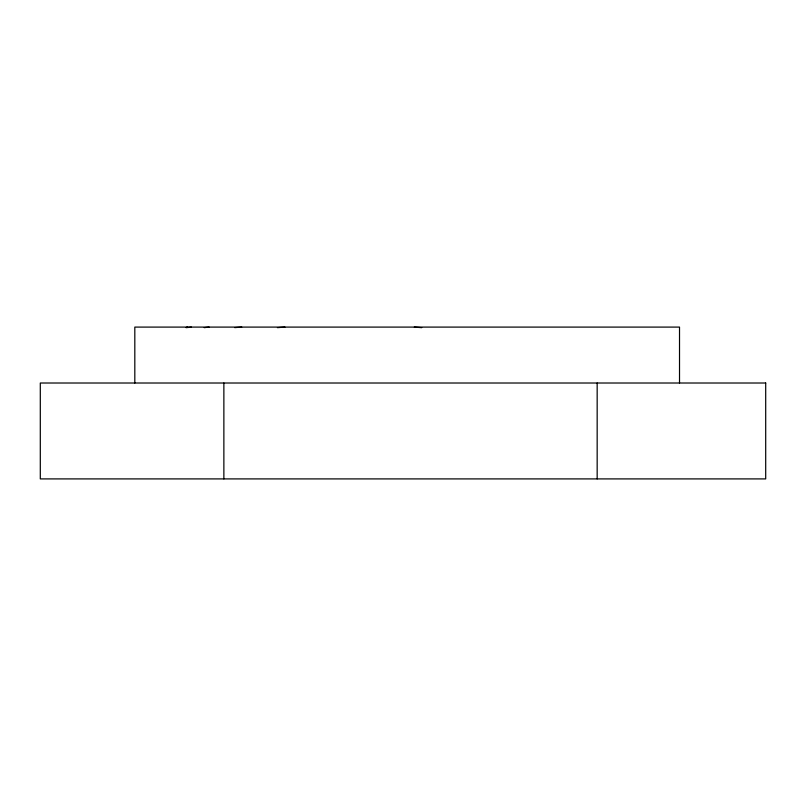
<?xml version="1.0" encoding="UTF-8"?>
<svg xmlns="http://www.w3.org/2000/svg" width="806" height="806" viewBox="0 0 806 806"><rect width="100%" height="100%" fill="white"/><g stroke="black" fill="none" stroke-linecap="round" stroke-linejoin="round"><path stroke-width="1.21" d="M187.294 327.095L186.136 327.699L187.335 327.095M187.183 327.579L191.405 327.095M204.22 327.649L209.107 327.095M234.727 327.619L241.76 327.095M277.425 327.649L284.931 327.095M414.324 327.095L421.74 327.659M679.518 383.011L679.518 327.095L134.814 327.095L134.814 383.011M597.165 383.011L597.165 478.905M223.867 383.011L223.867 478.905M765.7 383.011L40.3 383.011L40.3 478.905L765.7 478.905L765.7 383.011"/></g></svg>
